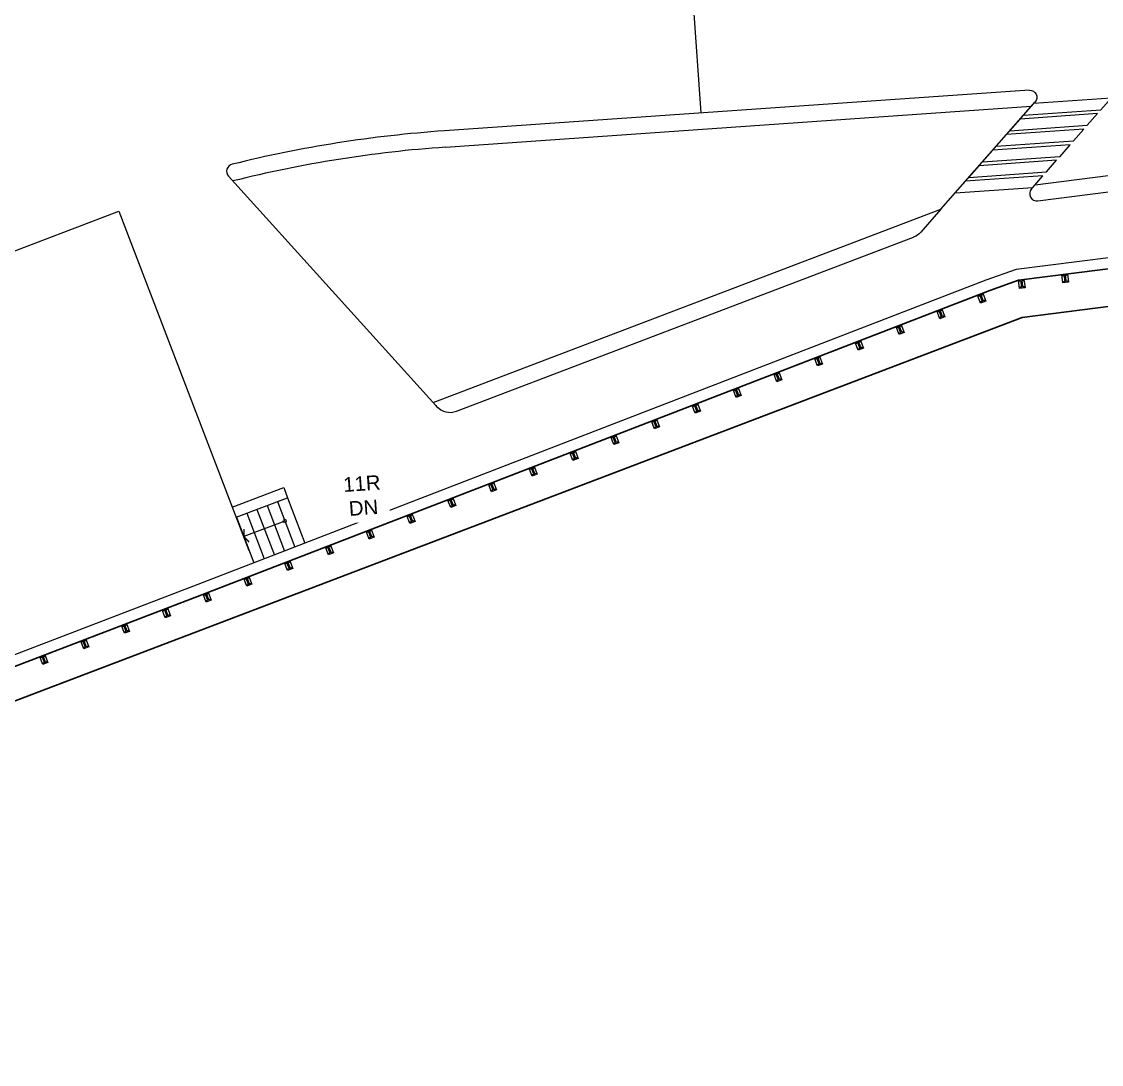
# Model space of a CAD drawing. Header units: millimetres. Extents: x 50357 to 985146, y 723188 to 1803594.
# Drawn here: x 829700.41 to 829730.07, y 817883.95 to 817912.6 of the extents above; entities that cross this region are included whole.
import ezdxf

# ---------------------------------------------------------------- set-up
doc = ezdxf.new("R2010")
doc.units = ezdxf.units.MM
doc.header["$LTSCALE"] = 3
doc.header["$MEASUREMENT"] = 0
for name, color, linetype in [('LWK-GA_WALL', 8, 'Continuous'), ('LWK-L_TXT', 8, 'Continuous'), ('LWK-PROMENADE BALLUSTRADE', 8, 'Continuous'), ('UAJ-00XREF', 7, 'Continuous'), ('UAJ-90.5LAND', 8, 'Continuous')]:
    doc.layers.add(name, color=color, linetype=linetype)
doc.layers.add('UAJ-00ANNO-d', color=7, linetype='Continuous', lineweight=5)
doc.styles.add('LWK TITLE - ARIAL', font='arial.ttf')
pattern_1 = [(315, (-2836.0025, 3466.4423), (1.767767, 1.767767), []), (45, (-2836.0025, 3466.4423), (-1.767767, 1.767767), [])]

# ---------------------------------------------------------------- blocks, each defined once
blk = doc.blocks.new('PROMENADE BALLUSTRADE')
at = {"layer": 'LWK-PROMENADE BALLUSTRADE'}
h = blk.add_hatch(dxfattribs=at)
h.set_pattern_fill('_USER', color=8, scale=2.5, angle=-45, double=1, pattern_type=0)
h.set_pattern_definition(pattern_1)
edge = h.paths.add_edge_path()
edge.add_line((-17, 43), (-17, 187))
edge.add_arc((-8, 187), 9, 90, 180, ccw=False)
edge.add_line((-8, 196), (-8, 190))
edge.add_arc((-8, 187), 3, 90, 180)
edge.add_line((-11, 187), (-11, 43))
edge.add_arc((-8, 43), 3, 180, 270)
edge.add_line((-8, 40), (-8, 34))
edge.add_arc((-8, 43), 9, 180, 270, ccw=False)
h = blk.add_hatch(dxfattribs=at)
h.set_pattern_fill('_USER', color=8, scale=2.5, angle=-45, double=1, pattern_type=0)
h.set_pattern_definition(pattern_1)
edge = h.paths.add_edge_path()
edge.add_line((17, 43), (17, 187))
edge.add_arc((8, 187), 9, 0, 90)
edge.add_line((8, 196), (8, 190))
edge.add_arc((8, 187), 3, 0, 90, ccw=False)
edge.add_line((11, 187), (11, 43))
edge.add_arc((8, 43), 3, -90, 0, ccw=False)
edge.add_line((8, 40), (8, 34))
edge.add_arc((8, 43), 9, -90, 0)
blk.add_lwpolyline([(75, 230), (75, 0), (-75, 0), (-75, 230)], close=True, dxfattribs=at)
at = {"layer": 'LWK-PROMENADE BALLUSTRADE', "color": 8}
for points in [[(-32.5, 205), (-67.5, 205)], [(-32.5, 25), (-67.5, 25)], [(-50, 187.5), (-50, 222.5)], [(-50, 7.5), (-50, 42.5)], [(67.5, 205), (32.5, 205)], [(67.5, 25), (32.5, 25)], [(50, 187.5), (50, 222.5)], [(50, 7.5), (50, 42.5)]]:
    blk.add_lwpolyline(points, dxfattribs=at)
at = {"layer": 'LWK-PROMENADE BALLUSTRADE'}
for points in [[(-5, 43, -1), (-11, 43), (-11, 187, -1), (-5, 187)], [(11, 187, 1), (5, 187), (5, 43, 1), (11, 43)]]:
    blk.add_lwpolyline(points, format="xyb", close=True, dxfattribs=at)
at = {"layer": 'LWK-PROMENADE BALLUSTRADE', "color": 8}
for centre in [(-50, 205), (-50, 25), (50, 205), (50, 25)]:
    blk.add_circle(centre, 12.5, dxfattribs=at)
blk = doc.blocks.new('3A35X-MAGP-P-LD-00-0')
at = {"layer": 'LWK-GA_WALL', "lineweight": 30, "ltscale": 0.5}
for p, q in [((834552316, 817918426), (834575926, 817921450)), ((834503308, 817899737), (834552316, 817918426))]:
    blk.add_line(p, q, dxfattribs=at)
at = {"layer": 'LWK-GA_WALL', "ltscale": 0.5, "elevation": 4047}
blk.add_lwpolyline([(834647011, 817931894), (834636163, 817930508), (834621889, 817928712), (834608683, 817926959), (834590467, 817924721), (834569539, 817921947), (834552150, 817919745), (834551322, 817919445), (834529685, 817911079), (834518657, 817906847), (834506366, 817902183), (834496343, 817898357), (834485453, 817894209), (834473244, 817889480), (834460256, 817884558), (834451189, 817881116), (834434617, 817874777)], dxfattribs=at)
at = {"layer": 'LWK-GA_WALL', "lineweight": 30, "ltscale": 0.5, "elevation": 4047}
blk.add_lwpolyline([(834647049, 817931596), (834636200, 817930210), (834621928, 817928414), (834608721, 817926661), (834590505, 817924424), (834569578, 817921650), (834552220, 817919452), (834551427, 817919164), (834529793, 817910799), (834518764, 817906567), (834506473, 817901903), (834496450, 817898077), (834485560, 817893929), (834473351, 817889200), (834460362, 817884277), (834451296, 817880835), (834434724, 817874497)], dxfattribs=at)
at = {"layer": 'UAJ-00ANNO-d'}
blk.add_circle((834532070, 817912823, 8261), 50, dxfattribs=at)
at = {"layer": 'UAJ-90.5LAND'}
for p, q in [((834552515, 817924672, 0), (834536448, 817923544, 0)), ((834536479, 817923095, 0), (834552566, 817924226, 0)), ((834550086, 817921397, 0), (834552352, 817923982, 0)), ((834530520, 817922294, -2), (834536215, 817916001, -2)), ((834536788, 817915843, -2), (834549336, 817920629, 0)), ((834530625, 817913205, 0), (834532039, 817913745, 0)), ((834530732, 817912925, 0), (834532146, 817913465, 0))]:
    blk.add_line(p, q, dxfattribs=at)
for points, elevation in [([(834543070, 817930025), (834543488, 817924041)], 0), ([(834552672, 817922071), (834579018, 817925445)], 0), ([(834551982, 817923560), (834552666, 817924340)], -2), ([(834512448, 817915579), (834527508, 817921330), (834531081, 817912016)], 1), ([(834536144, 817916080), (834550086, 817921397)], -2), ([(834532039, 817913745), (834532146, 817913465)], 0), ([(834531586, 817913251), (834532064, 817911999)], 8262), ([(834531866, 817913358), (834532146, 817913465)], 0), ([(834531866, 817913358), (834532344, 817912107)], 8262), ([(834532146, 817913465), (834532624, 817912214)], 0), ([(834530745, 817912930), (834531224, 817911674)], 8262), ([(834531025, 817913037), (834531504, 817911782)], 8262), ([(834531305, 817913144), (834531784, 817911890)], 8262), ([(834532070, 817912823), (834530949, 817912395)], 8262)]:
    blk.add_lwpolyline(points, dxfattribs=dict(at, elevation=elevation))
blk.add_lwpolyline([(834552748, 817921627), (834578477, 817924922, 0.182943), (834578633, 817925005), (834579628, 817926141, 0.669643), (834579423, 817926555), (834555320, 817924870)], format="xyb", dxfattribs=at)
for points, elevation in [([(834552515, 817924672, -0.644652), (834552666, 817924340, 0)], 0), ([(834536448, 817923544, 0.043465), (834530620, 817922623, 0.045921)], 0), ([(834536479, 817923095, 0.044159), (834530638, 817922164, 0.044159)], 0), ([(834530620, 817922623, 0.566849), (834530520, 817922294), (834530520, 817922294)], -2), ([(834552672, 817922071), (834552572, 817921957, 0.690699), (834552748, 817921627), (834552748, 817921627)], 0), ([(834550086, 817921397), (834549534, 817920767, -0.122307), (834549336, 817920629), (834549336, 817920629)], 0), ([(834536215, 817916001), (834536239, 817915975, 0.309219), (834536788, 817915843), (834536788, 817915843)], -2)]:
    blk.add_lwpolyline(points, format="xyb", dxfattribs=dict(at, elevation=elevation))
at = {"layer": 'UAJ-90.5LAND', "elevation": 0}
for points in [[(834552633, 817924303), (834552352, 817923982), (834554478, 817924131), (834554758, 817924452)], [(834552258, 817923875), (834551978, 817923555), (834554103, 817923704), (834554384, 817924025)], [(834551884, 817923448), (834551603, 817923127), (834553729, 817923277), (834554009, 817923597)], [(834551509, 817923021), (834551229, 817922700), (834553354, 817922849), (834553635, 817923170)], [(834551135, 817922593), (834550854, 817922273), (834552980, 817922422), (834553260, 817922743)], [(834550760, 817922166), (834550480, 817921846), (834552605, 817921995), (834552886, 817922315)]]:
    blk.add_lwpolyline(points, close=True, dxfattribs=at)
at = {"layer": 'UAJ-90.5LAND', "ltscale": 0.5, "elevation": 1}
blk.add_lwpolyline([(834512448, 817915579), (834527508, 817921330), (834531081, 817912016)], dxfattribs=at)
at = {"layer": 'UAJ-90.5LAND', "const_width": 40, "elevation": 8262, "flags": 128}
blk.add_lwpolyline([(834531089, 817912244), (834530948, 817912397), (834530951, 817912604)], dxfattribs=at)
at = {"layer": 'LWK-PROMENADE BALLUSTRADE', "color": 2}
for p, rotation in [((834552292, 817919461, 4047), 187.2168159248106), ((834553483, 817919612, 4047), 187.2168159248106), ((834551162, 817919062, 4047), 201.1402302984878), ((834550043, 817918629, 4047), 201.1402302984878), ((834548924, 817918196, 4047), 201.1402302984878), ((834547805, 817917764, 4047), 201.1402302984878), ((834546685, 817917331, 4047), 201.1402302984878), ((834545566, 817916898, 4047), 201.1402302984878), ((834544447, 817916465, 4047), 201.1402302984878), ((834543328, 817916032, 4047), 201.1402302984878), ((834542208, 817915600, 4047), 201.1402302984878), ((834541089, 817915167, 4047), 201.1402302984878), ((834539970, 817914734, 4047), 201.1402302984878), ((834538851, 817914301, 4047), 201.1402302984878), ((834537731, 817913869, 4047), 201.1402302984878), ((834536612, 817913436, 4047), 201.1402302984878), ((834535493, 817913003, 4047), 201.1402302984878), ((834534374, 817912570, 4047), 201.1402302984878), ((834533255, 817912137, 4047), 201.1402302984878), ((834532135, 817911705, 4047), 201.1402302984878), ((834531016, 817911272, 4047), 201.1402302984878), ((834529897, 817910839, 4047), 201.1402302984878), ((834528777, 817910409, 4047), 200.9941223416375), ((834527656, 817909979, 4047), 200.9941223416375), ((834526536, 817909549, 4047), 200.9941223416375), ((834525416, 817909119, 4047), 200.9941223416375)]:
    blk.add_blockref('PROMENADE BALLUSTRADE', p, dxfattribs=dict(at, rotation=rotation))
at = {"layer": 'LWK-L_TXT', "insert": (834534208, 817913524, 8262), "char_height": 400, "attachment_point": 5, "rotation": 3.9982, "style": 'LWK TITLE - ARIAL', "bg_fill": 2}
blk.add_mtext('11R\\PDN', dxfattribs=at)

msp = doc.modelspace()

# ---------------------------------------------------------------- block references
at = {"layer": 'UAJ-00XREF', "ltscale": 0.5, "xscale": 0.0009999999999999998, "yscale": 0.0009999999999999998, "zscale": 0.0009999999999999998, "rotation": 359.9752874263863}
msp.add_blockref('3A35X-MAGP-P-LD-00-0', (-5177.1309, 346.0788, -0.0001), dxfattribs=at)

doc.saveas('drawing.dxf')
